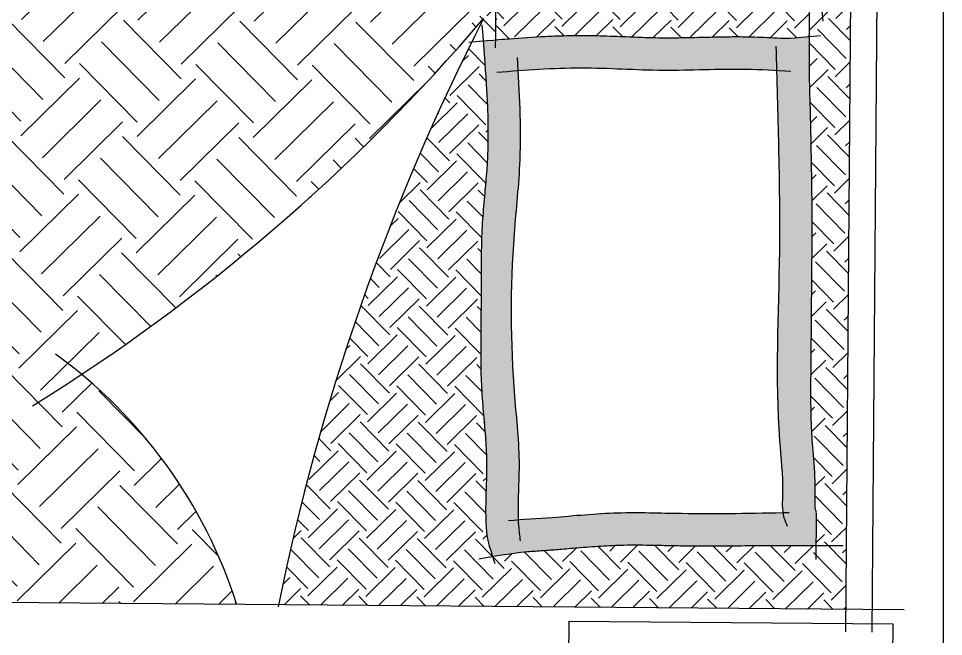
# Model space of a CAD drawing. Extents: x -109 to 1815, y -14679 to 345.
# Drawn here: x 42.644 to 44.073, y -1.745 to -0.79 of the extents above; entities that cross this region are included whole.
import ezdxf

# ---------------------------------------------------------------- set-up
doc = ezdxf.new("R2010")
doc.units = 0
doc.header["$MEASUREMENT"] = 0
doc.layers.add('PAREDE', color=6, linetype='CONTINUOUS')
doc.layers.add('TEXTO', color=1, linetype='CONTINUOUS')

msp = doc.modelspace()

# ---------------------------------------------------------------- hatches: boundary and pattern name
at = {"layer": 'TEXTO'}
h = msp.add_hatch(dxfattribs=at)
h.set_pattern_fill('EARTH,_O', color=256, scale=2, angle=-45.00000000000001)
h.set_pattern_definition([(134.55, (211.9217425622263, 32.20682086636669), (0.001410600830602309, 0.1795995829763998), [0.127, -0.127]), (134.55, (211.9556819716901, 32.24023130051903), (0.001410600830602309, 0.1795995829763998), [0.127, -0.127]), (134.55, (211.9896213811539, 32.27364173467136), (0.001410600830602309, 0.1795995829763998), [0.127, -0.127]), (44.55000000000003, (211.9897977062577, 32.29609168254341), (0.1795995829763998, -0.001410600830602309), [0.127, -0.127]), (44.55000000000003, (211.9563872721054, 32.33003109200722), (0.1795995829763998, -0.001410600830602309), [0.127, -0.127]), (44.55000000000003, (211.9229768379531, 32.36397050147104), (0.1795995829763998, -0.001410600830602309), [0.127, -0.127])])
edge = h.paths.add_edge_path()
edge.add_ellipse((41.10318898103658, 1.136569325683462), major_axis=(-2.099656308011451, 2.099656308011451), ratio=0.9999999999999717, start_angle=168.4895702213435, end_angle=184.5412026322293, ccw=False)
edge.add_ellipse((42.25428776323705, -1.927058404195466), major_axis=(-0.5396012227416934, 0.5396012227416934), ratio=0.999999999999982, start_angle=242.67618122300098, end_angle=275.3097169963447, ccw=False)
edge.add_line((42.98137095685429, -1.695349559461394), (42.00226651809434, -1.687659533061151))
edge.add_line((42.00226651809434, -1.687659533061151), (42.01640353969402, 0.1122849506994714))
edge.add_line((42.01640353969402, 0.1122849506994714), (43.09019966699257, 0.1038512022243205))
edge.add_ellipse((46.1603563158086, 0.5503413484498285), major_axis=(-2.193765635207397, 2.193765635207397), ratio=0.9999999994105044, start_angle=53.27446563747726, end_angle=53.36651893562981)
edge.add_ellipse((42.19737950734605, 1.481239370385279), major_axis=(-1.163878323564333, 1.163878323564333), ratio=0.9999999999999709, start_angle=155.0719328105457, end_angle=167.8789105158674, ccw=False)
edge.add_ellipse((47.89034814941352, 3.566796998048932), major_axis=(-4.443271865989758, 4.443271865989758), ratio=0.9999999999999798, start_angle=80.30506664071618, end_angle=88.89869051833367)
h = msp.add_hatch(dxfattribs=at)
h.set_pattern_fill('EARTH,_O', color=256, angle=-45.00000000000001)
h.set_pattern_definition([(134.55, (211.9217425622263, 32.20682086636669), (0.0007053004153011543, 0.0897997914881999), [0.06350000000000001, -0.06350000000000001]), (134.55, (211.9387122669582, 32.22352608344286), (0.0007053004153011543, 0.0897997914881999), [0.06350000000000001, -0.06350000000000001]), (134.55, (211.9556819716901, 32.24023130051903), (0.0007053004153011543, 0.0897997914881999), [0.06350000000000001, -0.06350000000000001]), (44.55000000000003, (211.955770134242, 32.25145627445505), (0.0897997914881999, -0.0007053004153011543), [0.06350000000000001, -0.06350000000000001]), (44.55000000000003, (211.9390649171658, 32.26842597918696), (0.0897997914881999, -0.0007053004153011543), [0.06350000000000001, -0.06350000000000001]), (44.55000000000003, (211.9223597000897, 32.28539568391886), (0.0897997914881999, -0.0007053004153011543), [0.06350000000000001, -0.06350000000000001])])
edge = h.paths.add_edge_path()
edge.add_line((43.93634432237198, 0.09720546099314187), (43.92297688588645, -1.604754417516407))
edge.add_spline(control_points=[(43.9175375425416, -1.604731039636537), (43.90196283624465, -1.604657309989112), (43.88807786163343, -1.604604863414042), (43.87563991226635, -1.604570021439143)], knot_values=[0, 0, 0, 0, 1.131757500262984, 1.131757500262984, 1.131757500262984, 1.131757500262984], degree=3, periodic=0)
edge.add_spline(control_points=[(43.87563991226635, -1.604570021439143), (43.87635698261828, -1.552272430154253), (43.87583466898568, -1.551078629108054), (43.87505755372904, -1.549223012458125), (43.87478891822538, -1.548535429120795), (43.87453739816919, -1.547845560931576), (43.87447847274245, -1.547672639823779), (43.87440410680055, -1.547444654218553), (43.87439564574626, -1.547414649066262), (43.87433076722422, -1.547183774640588), (43.87409837089938, -1.54620517128648), (43.87379892572186, -1.542300602826147), (43.87374404202577, -1.539412855946363), (43.87384713244685, -1.533437578145561), (43.87392423720594, -1.530874732183124), (43.87403700410673, -1.526595517868822), (43.87407363302058, -1.525096373290254), (43.8741291666194, -1.521953366189828), (43.87414638245179, -1.520380274764591), (43.87417815523143, -1.5135631244418), (43.87409074662366, -1.50840700722755), (43.87372311413298, -1.497200507724289), (43.87340531802695, -1.491199436191851), (43.87245416108811, -1.47646398602667), (43.87174431559976, -1.467921951132492), (43.87072721049288, -1.455583586427754), (43.87039558581727, -1.451549816974059), (43.86978273458925, -1.443633499475729), (43.86950418860486, -1.439778957550901), (43.8688620172183, -1.4296518410674), (43.86854429409875, -1.423329814521037), (43.86745556329273, -1.395625812373004), (43.86737855714622, -1.373756263524503), (43.86762594124355, -1.340273686112961), (43.86894588275213, -1.179004468593802), (43.869205938588, -1.15624984737432), (43.86931438677964, -1.144739078906584), (43.8695318744414, -1.094267922783671), (43.86914196689387, -1.055455811207342), (43.86780286827214, -0.9780731607997363), (43.86686952285918, -0.939481026195931), (43.86539011956197, -0.8836159825143279), (43.86491290213779, -0.8663143443063177), (43.86510799245276, -0.8186346490530946)], knot_values=[1.744213692545465, 1.744213692545465, 1.744213692545465, 1.744213692545465, 2.227147112272469, 2.227147112272469, 2.682176303543173, 2.682176303543173, 2.909690899178521, 2.909690899178521, 3.13720549481387, 3.13720549481387, 4.453044695457983, 4.453044695457983, 5.768883896102096, 5.768883896102096, 6.568320500819169, 6.568320500819169, 6.968038803177706, 6.968038803177706, 7.367757105536242, 7.367757105536242, 8.71586872209091, 8.71586872209091, 10.3571075380984, 10.3571075380984, 12.84755940443299, 12.84755940443299, 14.09278533760029, 14.09278533760029, 15.33801127076759, 15.33801127076759, 17.36429943749177, 17.36429943749177, 24.15101603080318, 24.15101603080318, 27.5443743274589, 27.5443743274589, 30.93773262411461, 30.93773262411461, 42.48145572425732, 42.48145572425732, 54.02517882440002, 54.02517882440002, 59.20963086284564, 59.20963086284564, 59.20963086284564, 59.20963086284564], degree=3, periodic=0)
edge.add_spline(control_points=[(43.86510799245276, -0.8186346490530946), (43.86516278250953, -0.8052440652613603), (43.86527059994894, -0.7894574524466775), (43.8654467518021, -0.7706016276534088)], knot_values=[0.2881884586097485, 0.2881884586097485, 0.2881884586097485, 0.2881884586097485, 1.744213692545464, 1.744213692545464, 1.744213692545464, 1.744213692545464], degree=3, periodic=0)
edge.add_spline(control_points=[(43.86544675180206, -0.7706016276534084), (43.87040249257799, -0.7701774648273375), (43.87666611407014, -0.7696350656267088), (43.88478374465046, -0.7689255038613064)], knot_values=[44.46895146733527, 44.46895146733527, 44.46895146733527, 44.46895146733527, 45.01122815294218, 45.01122815294218, 45.01122815294218, 45.01122815294218], degree=3, periodic=0)
edge.add_spline(control_points=[(43.88478374465038, -0.7689255038613058), (43.87950449250003, -0.6975860641130478), (43.87771528453695, -0.6659679361347337), (43.87727483944488, -0.6217415146101459), (43.87741682591255, -0.6085155367388486), (43.87814864886233, -0.5897279504106718), (43.87844385459847, -0.5840662836187427), (43.87917510738908, -0.5725446834919772), (43.87960675196618, -0.5667140231024381), (43.88103197897951, -0.5490108607069257), (43.8821576497127, -0.5369275754762048), (43.88444629290652, -0.5111547328577379), (43.88560508664226, -0.4974149459348991), (43.88684880269881, -0.4763355178322368), (43.88717417043022, -0.4692404640492418), (43.88761380407866, -0.45513957578516), (43.88773483568309, -0.4481045194542317), (43.88782827995638, -0.4270510721339289), (43.88753118435665, -0.4130845111588768), (43.88774355993861, -0.240241582565069), (43.88724391399914, -0.231312671766436), (43.88617472114565, -0.2155262458597782), (43.88564199930561, -0.2086638694195238), (43.88452897685389, -0.1951832917492027), (43.88394878027507, -0.1885402663312827), (43.88225270609069, -0.1688971949837386), (43.8811846003513, -0.156183035749436), (43.87993330567866, -0.1351930375684325), (43.8795797736445, -0.1267291071266456), (43.87941593961659, -0.1148456116468082), (43.87941383638309, -0.1113019367539005), (43.87949276657631, -0.1039894357239219), (43.87957203640415, -0.1002548048639043), (43.87988559474191, -0.08881943786328672), (43.88019769437494, -0.08088769207080682), (43.88068184684597, -0.06631723120525645), (43.88086895064031, -0.05980088267001848), (43.88102317440685, -0.04773189691787882), (43.88102613646264, -0.04224205822243121), (43.88081081533736, -0.03115622187167788), (43.88059721150543, -0.02556483912022656), (43.88005600021535, -0.01719589434949254), (43.87984592277748, -0.01449432845092069), (43.87938369964539, -0.009274292367164705), (43.87913103021922, -0.006727292232296067), (43.87844952734609, -0.0002812141479726638), (43.87800585350618, 0.003522283381641955), (43.87015943259539, 0.02718836214926457)], knot_values=[1.07807976198125, 1.07807976198125, 1.07807976198125, 1.07807976198125, 10.81424710451298, 10.81424710451298, 15.03243010804461, 15.03243010804461, 16.87200887914979, 16.87200887914979, 18.71158765025497, 18.71158765025497, 22.39074519246533, 22.39074519246533, 26.37670882779776, 26.37670882779776, 28.3537546821882, 28.3537546821882, 30.33080053657865, 30.33080053657865, 34.28489224535954, 34.28489224535954, 36.83743615050335, 36.83743615050335, 38.81677800920554, 38.81677800920554, 40.79611986790772, 40.79611986790772, 44.75480358531208, 44.75480358531208, 47.52755113515525, 47.52755113515525, 48.73000116650846, 48.73000116650846, 49.93245119786167, 49.93245119786167, 52.33735126056808, 52.33735126056808, 54.18871358939591, 54.18871358939591, 55.67547956523213, 55.67547956523213, 57.13044140965207, 57.13044140965207, 57.81339398062189, 57.81339398062189, 58.49634655159171, 58.49634655159171, 59.58506296708192, 59.58506296708192, 59.58506296708192, 59.58506296708192], degree=3, periodic=0)
edge.add_spline(control_points=[(43.87015943259539, 0.0271883621492599), (43.87647347675936, 0.02822531966043784), (43.88357009935739, 0.0294116895069787), (43.89157244494237, 0.03077104239827855)], knot_values=[42.96867325998084, 42.96867325998084, 42.96867325998084, 42.96867325998084, 43.3683004902416, 43.3683004902416, 43.3683004902416, 43.3683004902416], degree=3, periodic=0)
edge.add_spline(control_points=[(43.86663099942694, 0.03769548223291963), (43.86794873059475, 0.03381286346353063), (43.86911914363713, 0.0303260424633176), (43.87015943259539, 0.02718836214926457)], knot_values=[59.58506296708193, 59.58506296708193, 59.58506296708193, 59.58506296708193, 59.72940644273804, 59.72940644273804, 59.72940644273804, 59.72940644273804], degree=3, periodic=0)
edge.add_spline(control_points=[(43.87015943259539, 0.0271883621492599), (43.82999362690083, 0.02059191891479206), (43.82149618396421, 0.02004169907569264), (43.80531391604357, 0.01895716848901996), (43.79763529492762, 0.01842701706549787), (43.78222765686329, 0.01730748312709407), (43.77446503475185, 0.01671197775359001), (43.75767846550865, 0.01535541227446258), (43.74868645052887, 0.01459464409108802), (43.72734373188803, 0.01284450914404722), (43.71509385840163, 0.01188662430147613), (43.69702284151897, 0.01076255833563855), (43.6910498311962, 0.01043975308521405), (43.679204216306, 0.009931211371204451), (43.67336223086923, 0.009749988213210603), (43.65220428099015, 0.009353202899526458), (43.6365916265708, 0.009511578534455944), (43.6126267297523, 0.00995111326711573), (43.60454755085149, 0.01013055374882033), (43.58820994333952, 0.01046919358029852), (43.57991768442944, 0.01062548719923573), (43.56206343734801, 0.01085629521791498), (43.55251191418474, 0.01092448158929682), (43.52549882987016, 0.01098911855998619), (43.50807937218573, 0.01087848896640931), (43.4679543820008, 0.01041287803356616), (43.44529129587519, 0.009992782234454989), (43.37099004204855, 0.01020091963270553)], knot_values=[1.131757500262985, 1.131757500262985, 1.131757500262985, 1.131757500262985, 3.673923703739376, 3.673923703739376, 5.954917443854853, 5.954917443854853, 8.23591118397033, 8.23591118397033, 10.93527367416131, 10.93527367416131, 14.71829730060271, 14.71829730060271, 16.60980911382341, 16.60980911382341, 18.50132092704411, 18.50132092704411, 23.37056877237905, 23.37056877237905, 25.80519269504653, 25.80519269504653, 28.239816617714, 28.239816617714, 31.05195953222536, 31.05195953222536, 36.20783199785413, 36.20783199785413, 42.96867325998084, 42.96867325998084, 42.96867325998084, 42.96867325998084], degree=3, periodic=0)
edge.add_spline(control_points=[(43.37099004204855, 0.01020091963270997), (43.37027297169663, -0.04209667165218467), (43.37079528532918, -0.04329047269838249), (43.37157240058586, -0.04514608934830777), (43.37184103608952, -0.04583367268563765), (43.37209255614572, -0.04652354087485722), (43.37215148157245, -0.04669646198265398), (43.37222584751435, -0.04692444758787961), (43.37223430856864, -0.04695445274017063), (43.37229918709068, -0.04718532716584489), (43.37253158341553, -0.0481639305199526), (43.37283102859304, -0.05206849898028576), (43.37288591228914, -0.05495624586007009), (43.37278282186805, -0.06093152366087184), (43.37270571710896, -0.06349436962330901), (43.37259295020817, -0.06777358393761057), (43.37255632129432, -0.06927272851617916), (43.3725007876955, -0.07241573561660508), (43.37248357186311, -0.0739888270418414), (43.37245179908347, -0.08080597736463258), (43.37253920769125, -0.08596209457888238), (43.37290684018192, -0.09716859408214429), (43.37322463628794, -0.1031696656145817), (43.37417579322678, -0.1179051157797628), (43.37488563871514, -0.1264471506739413), (43.37590274382202, -0.1387855153786786), (43.37623436849763, -0.1428192848323739), (43.37684721972565, -0.1507356023307036), (43.37712576571004, -0.1545901442555315), (43.37776793709661, -0.1647172607390333), (43.37808566021614, -0.1710392872853956), (43.37917439102218, -0.1987432894334287), (43.37925139716869, -0.2206128382819297), (43.37782592793804, -0.4040907893401902), (43.37768407156278, -0.4153646332126308), (43.3774240157269, -0.4381192544321133), (43.37731556753527, -0.4496300228998487), (43.37709807987351, -0.5001011790227616), (43.37748798742103, -0.5389132905990905), (43.37882708604277, -0.6162959410066966), (43.37976043145572, -0.654888075610502), (43.38123983475294, -0.710753119292105), (43.38171705217707, -0.7280547575001148), (43.38152196186218, -0.7757344527533293)], knot_values=[1.744213692545465, 1.744213692545465, 1.744213692545465, 1.744213692545465, 2.227147112272469, 2.227147112272469, 2.682176303543173, 2.682176303543173, 2.909690899178521, 2.909690899178521, 3.13720549481387, 3.13720549481387, 4.453044695457983, 4.453044695457983, 5.768883896102096, 5.768883896102096, 6.568320500819169, 6.568320500819169, 6.968038803177706, 6.968038803177706, 7.367757105536242, 7.367757105536242, 8.71586872209091, 8.71586872209091, 10.3571075380984, 10.3571075380984, 12.84755940443299, 12.84755940443299, 14.09278533760029, 14.09278533760029, 15.33801127076759, 15.33801127076759, 17.36429943749177, 17.36429943749177, 24.15101603080318, 24.15101603080318, 27.5443743274589, 27.5443743274589, 30.93773262411461, 30.93773262411461, 42.48145572425732, 42.48145572425732, 54.02517882440002, 54.02517882440002, 59.20963086284564, 59.20963086284564, 59.20963086284564, 59.20963086284564], degree=3, periodic=0)
edge.add_spline(control_points=[(43.38152196186218, -0.7757344527533293), (43.3814671718054, -0.7891250365450683), (43.38135935436599, -0.804911649359751), (43.38118320251284, -0.8237674741530244)], knot_values=[0.2881884586097485, 0.2881884586097485, 0.2881884586097485, 0.2881884586097485, 1.744213692545464, 1.744213692545464, 1.744213692545464, 1.744213692545464], degree=3, periodic=0)
edge.add_spline(control_points=[(43.38118320251284, -0.8237674741530244), (43.37622746173692, -0.8241916369790954), (43.36996384024479, -0.8247340361797242), (43.36184620966448, -0.8254435979451268)], knot_values=[44.46895146733527, 44.46895146733527, 44.46895146733527, 44.46895146733527, 45.01122815294218, 45.01122815294218, 45.01122815294218, 45.01122815294218], degree=3, periodic=0)
edge.add_spline(control_points=[(43.36184620966452, -0.825443597945127), (43.36126164135325, -0.8175442260960312), (43.36063428162648, -0.8091578314286189), (43.35996140412592, -0.8002315189282113)], knot_values=[0, 0, 0, 0, 1.07807976198125, 1.07807976198125, 1.07807976198125, 1.07807976198125], degree=3, periodic=0)
edge.add_ellipse((46.50798907102785, -2.398860016156432), major_axis=(-2.498173567640812, 2.498173567640811), ratio=0.9999999994535987, start_angle=17.914771352946673, end_angle=18.0169140539723, ccw=False)
edge.add_ellipse((46.16035631580692, 0.5503413484615756), major_axis=(2.193765632302791, 2.193765632302791), ratio=0.9999999999999936, start_angle=143.3665189196762, end_angle=160.6014060934051, ccw=False)
edge.add_ellipse((42.19737950734817, 1.481239370386624), major_axis=(-1.163878323559331, 1.163878323559331), ratio=0.9999999999090669, start_angle=167.8789105147115, end_angle=168.1897273337314)
edge.add_line((43.09840656925844, 0.103786744039279), (43.93634432237198, 0.09720546099314187))
edge = h.paths.add_edge_path()
edge.add_spline(control_points=[(43.34396644057639, -0.8270129677093913), (43.35077005593325, -0.8264138287346136), (43.35668313974264, -0.8258949016811602), (43.36184620966448, -0.8254435979451268)], knot_values=[45.01122815294218, 45.01122815294218, 45.01122815294218, 45.01122815294218, 45.35613328468892, 45.35613328468892, 45.35613328468892, 45.35613328468892], degree=3, periodic=0)
edge.add_spline(control_points=[(43.36184620966452, -0.825443597945127), (43.36712546181487, -0.8967830376933896), (43.36891466977791, -0.9284011656716988), (43.36935511487003, -0.9726275871962868), (43.36921312840235, -0.985853565067584), (43.36848130545257, -1.004641151395761), (43.36818609971643, -1.01030281818769), (43.36745484692582, -1.021824418314456), (43.36702320234873, -1.027655078703995), (43.3655979753354, -1.045358241099507), (43.3644723046022, -1.057441526330228), (43.36218366140838, -1.083214368948695), (43.36102486767264, -1.096954155871534), (43.35978115161609, -1.118033583974196), (43.35945578388468, -1.125128637757191), (43.35901615023624, -1.139229526021273), (43.35889511863181, -1.146264582352201), (43.35880167435852, -1.167318029672504), (43.35792068482495, -1.331279964294275), (43.35888639437628, -1.354127519241364), (43.35938604031576, -1.363056430039997), (43.36045523316925, -1.378842855946655), (43.3609879550093, -1.385705232386909), (43.36210097746102, -1.39918581005723), (43.36268117403984, -1.40582883547515), (43.36437724822422, -1.425471906822694), (43.3654453539636, -1.438186066056997), (43.36669664863624, -1.459176064238001), (43.3670501806704, -1.467639994679787), (43.36721401469831, -1.479523490159625), (43.36721611793181, -1.483067165052532), (43.36713718773859, -1.490379666082511), (43.36705791791075, -1.494114296942529), (43.36674435957299, -1.505549663943146), (43.36643225993996, -1.513481409735626), (43.36594810746894, -1.528051870601177), (43.36576100367463, -1.534568219136415), (43.36560677990805, -1.546637204888554), (43.36560381785226, -1.552127043584002), (43.36581913897754, -1.563212879934755), (43.36603274280947, -1.568804262686206), (43.36657395409954, -1.57717320745694), (43.36678403153741, -1.579874773355512), (43.36724625466951, -1.585094809439268), (43.36749892409568, -1.587641809574137), (43.36818042696881, -1.59408788765846), (43.36862410080872, -1.59789138518807), (43.37647052171955, -1.621557463955702)], knot_values=[1.07807976198125, 1.07807976198125, 1.07807976198125, 1.07807976198125, 10.81424710451298, 10.81424710451298, 15.03243010804461, 15.03243010804461, 16.87200887914979, 16.87200887914979, 18.71158765025497, 18.71158765025497, 22.39074519246533, 22.39074519246533, 26.37670882779776, 26.37670882779776, 28.3537546821882, 28.3537546821882, 30.33080053657865, 30.33080053657865, 34.28489224535954, 34.28489224535954, 36.83743615050335, 36.83743615050335, 38.81677800920554, 38.81677800920554, 40.79611986790772, 40.79611986790772, 44.75480358531208, 44.75480358531208, 47.52755113515525, 47.52755113515525, 48.73000116650846, 48.73000116650846, 49.93245119786167, 49.93245119786167, 52.33735126056808, 52.33735126056808, 54.18871358939591, 54.18871358939591, 55.67547956523213, 55.67547956523213, 57.13044140965207, 57.13044140965207, 57.81339398062189, 57.81339398062189, 58.49634655159171, 58.49634655159171, 59.58506296708192, 59.58506296708192, 59.58506296708192, 59.58506296708192], degree=3, periodic=0)
edge.add_spline(control_points=[(43.37647052171951, -1.621557463955688), (43.37015647755555, -1.622594421466866), (43.36305985495751, -1.623780791313407), (43.35505750937254, -1.625140144204711)], knot_values=[42.96867325998084, 42.96867325998084, 42.96867325998084, 42.96867325998084, 43.3683004902416, 43.3683004902416, 43.3683004902416, 43.3683004902416], degree=3, periodic=0)
edge.add_spline(control_points=[(43.37999895488796, -1.632064584039352), (43.37868122372019, -1.628181965269964), (43.37751081067781, -1.624695144269755), (43.37647052171955, -1.621557463955702)], knot_values=[59.58506296708193, 59.58506296708193, 59.58506296708193, 59.58506296708193, 59.72940644273804, 59.72940644273804, 59.72940644273804, 59.72940644273804], degree=3, periodic=0)
edge.add_spline(control_points=[(43.37647052171951, -1.621557463955688), (43.41663632741407, -1.614961020721225), (43.42513377035065, -1.614410800882125), (43.44131603827132, -1.613326270295453), (43.44899465938728, -1.612796118871931), (43.46440229745161, -1.611676584933527), (43.47216491956306, -1.611081079560023), (43.48895148880625, -1.609724514080895), (43.49794350378603, -1.608963745897521), (43.51928622242688, -1.60721361095048), (43.53153609591327, -1.606255726107909), (43.54960711279593, -1.605131660142071), (43.5555801231187, -1.604808854891647), (43.5674257380089, -1.604300313177637), (43.57326772344567, -1.604119090019644), (43.59442567332479, -1.603722304705959), (43.6100383277441, -1.603880680340889), (43.6340032245626, -1.604320215073549), (43.64208240346341, -1.604499655555253), (43.65842001097538, -1.604838295386732), (43.66671226988546, -1.604994589005668), (43.6845665169669, -1.605225397024348), (43.69411804013016, -1.60529358339573), (43.72113112444474, -1.605358220366419), (43.73855058212917, -1.605247590772842), (43.77867557231409, -1.604781979839999), (43.80133865843967, -1.604361884040892), (43.87563991226635, -1.604570021439143)], knot_values=[1.131757500262985, 1.131757500262985, 1.131757500262985, 1.131757500262985, 3.673923703739376, 3.673923703739376, 5.954917443854853, 5.954917443854853, 8.23591118397033, 8.23591118397033, 10.93527367416131, 10.93527367416131, 14.71829730060271, 14.71829730060271, 16.60980911382341, 16.60980911382341, 18.50132092704411, 18.50132092704411, 23.37056877237905, 23.37056877237905, 25.80519269504653, 25.80519269504653, 28.239816617714, 28.239816617714, 31.05195953222536, 31.05195953222536, 36.20783199785413, 36.20783199785413, 42.96867325998084, 42.96867325998084, 42.96867325998084, 42.96867325998084], degree=3, periodic=0)
edge.add_spline(control_points=[(43.87563991226635, -1.604570021439143), (43.88807786163343, -1.604604863414042), (43.90196283624465, -1.604657309989112), (43.9175375425416, -1.604731039636537)], knot_values=[0, 0, 0, 0, 1.131757500262984, 1.131757500262984, 1.131757500262984, 1.131757500262984], degree=3, periodic=0)
edge.add_line((43.92297688588638, -1.604754417516407), (43.92220730077234, -1.702739022767471))
edge.add_line((43.92220730077234, -1.702739022767471), (43.04568840523203, -1.695854717906639))
edge.add_ellipse((46.5079890710236, -2.398860016164812), major_axis=(2.498173567801079, 2.498173567801079), ratio=0.9999999999999964, start_angle=108.5823858459685, end_angle=123.52237165879461, ccw=False)
h = msp.add_hatch(dxfattribs=at)
h.set_pattern_fill('EARTH,_O', color=256, angle=-135)
h.set_pattern_definition([(224.55, (10.22040418711661, 167.6752897798731), (-0.0897997914881999, 0.0007053004153011378), [0.06350000000000001, -0.06350000000000001]), (224.55, (10.20369897004045, 167.692259484605), (-0.0897997914881999, 0.0007053004153011378), [0.06350000000000001, -0.06350000000000001]), (224.55, (10.18699375296425, 167.7092291893369), (-0.0897997914881999, 0.0007053004153011378), [0.06350000000000001, -0.06350000000000001]), (134.5500000000001, (10.17576877902825, 167.7093173518888), (0.0007053004153011378, 0.0897997914881999), [0.06350000000000001, -0.06350000000000001]), (134.5500000000001, (10.15879907429633, 167.6926121348127), (0.0007053004153011378, 0.0897997914881999), [0.06350000000000001, -0.06350000000000001]), (134.5500000000001, (10.14182936956443, 167.6759069177365), (0.0007053004153011378, 0.0897997914881999), [0.06350000000000001, -0.06350000000000001])])
edge = h.paths.add_edge_path()
edge.add_spline(control_points=[(43.3811832025128, -0.8237674741530286), (43.38135935436596, -0.8049116493597598), (43.38146717180537, -0.789125036545077), (43.38152196186214, -0.7757344527533382)], knot_values=[0.2881884586098586, 0.2881884586098586, 0.2881884586098586, 0.2881884586098586, 1.744213692545146, 1.744213692545146, 1.744213692545146, 1.744213692545146], degree=3, periodic=0)
edge.add_spline(control_points=[(43.38152196186218, -0.7757344527526245), (43.41481419095589, -0.7727015301593759), (43.42038969621083, -0.773029342961536), (43.43900157631095, -0.7740716084024856), (43.45221301248143, -0.7747290257335374), (43.47402667587279, -0.7753880683888452), (43.48254169639037, -0.7755321401444685), (43.49932258512533, -0.7755893619974659), (43.50762709099877, -0.7755157549631025), (43.53228176561576, -0.7751285245766095), (43.54837343623886, -0.774651215119598), (43.57706591983943, -0.7740036466697335), (43.5897787939462, -0.7737931188696577), (43.60760728697111, -0.7738485099124629), (43.61293108732409, -0.7739143563660048), (43.62371889978351, -0.7741293333381893), (43.62915563042296, -0.7742770577120895), (43.64559400680189, -0.774801915343279), (43.65672375218283, -0.775261395824015), (43.68150727985824, -0.7762636807488524), (43.69523322439099, -0.7768059734944582), (43.71658592559088, -0.7773090072001639), (43.72403735321269, -0.7774230244724684), (43.74120553167479, -0.7774700480627017), (43.75084530554636, -0.7773351892084733), (43.76995897390009, -0.776813044124837), (43.77945640099971, -0.7764263840180119), (43.80777152516441, -0.7749969711597557), (43.82641219317812, -0.7736860066599364), (43.84919629240864, -0.7719562815021651), (43.85355802295919, -0.7716191862894177), (43.86544675180206, -0.7706016276534039)], knot_values=[0.260666949324209, 0.260666949324209, 0.260666949324209, 0.260666949324209, 1.919542354509604, 1.919542354509604, 5.75862706352881, 5.75862706352881, 8.155130682862374, 8.155130682862374, 10.55163430219594, 10.55163430219594, 15.34464154086306, 15.34464154086306, 19.28625763743906, 19.28625763743906, 20.97735680915504, 20.97735680915504, 22.66845598087102, 22.66845598087102, 26.05065432430298, 26.05065432430298, 30.08640822186086, 30.08640822186086, 32.21948514547842, 32.21948514547842, 34.95662383547687, 34.95662383547687, 37.69376252547532, 37.69376252547532, 43.16803990547223, 43.16803990547223, 44.46895146733527, 44.46895146733527, 44.46895146733527, 44.46895146733527], degree=3, periodic=0)
edge.add_spline(control_points=[(43.86544675180206, -0.7706016276533993), (43.86527059994891, -0.7894574524466728), (43.86516278250953, -0.8052440652613603), (43.8651079924528, -0.8186346490530948)], knot_values=[0.2881884586095211, 0.2881884586095211, 0.2881884586095211, 0.2881884586095211, 1.744213692545629, 1.744213692545629, 1.744213692545629, 1.744213692545629], degree=3, periodic=0)
edge.add_spline(control_points=[(43.86510799245272, -0.8186346490538219), (43.831815763359, -0.8216675716470704), (43.82624025810407, -0.8213397588449104), (43.80762837800395, -0.8202974934039564), (43.79441694183347, -0.8196400760729046), (43.77260327844211, -0.8189810334175966), (43.76408825792453, -0.8188369616619735), (43.74730736918957, -0.8187797398089397), (43.73900286331613, -0.818853346843303), (43.71434818869915, -0.8192405772297959), (43.69825651807604, -0.8197178866868076), (43.66956403447546, -0.8203654551367084), (43.6568511603687, -0.8205759829367478), (43.63902266734379, -0.8205205918939427), (43.63369886699081, -0.8204547454404372), (43.62291105453139, -0.8202397684682162), (43.61747432389193, -0.820092044094316), (43.60103594751301, -0.8195671864631264), (43.58990620213206, -0.819107705982427), (43.56512267445665, -0.8181054210575895), (43.55139672992391, -0.8175631283119836), (43.53004402872402, -0.8170600946062778), (43.52259260110221, -0.8169460773339372), (43.5054244226401, -0.8168990537437403), (43.49578464876854, -0.8170339125979686), (43.47667098041481, -0.8175560576815686), (43.46717355331518, -0.8179427177883937), (43.43885842915049, -0.8193721306466498), (43.42021776113678, -0.8206830951465056), (43.39743366190627, -0.8224128203042813), (43.39307193135571, -0.8227499155170106), (43.38118320251284, -0.8237674741530244)], knot_values=[0.2606669493242095, 0.2606669493242095, 0.2606669493242095, 0.2606669493242095, 1.919542354509604, 1.919542354509604, 5.75862706352881, 5.75862706352881, 8.155130682862374, 8.155130682862374, 10.55163430219594, 10.55163430219594, 15.34464154086306, 15.34464154086306, 19.28625763743906, 19.28625763743906, 20.97735680915504, 20.97735680915504, 22.66845598087102, 22.66845598087102, 26.05065432430298, 26.05065432430298, 30.08640822186086, 30.08640822186086, 32.21948514547842, 32.21948514547842, 34.95662383547687, 34.95662383547687, 37.69376252547532, 37.69376252547532, 43.16803990547223, 43.16803990547223, 44.46895146733526, 44.46895146733526, 44.46895146733526, 44.46895146733526], degree=3, periodic=0)
h = msp.add_hatch(dxfattribs=at)
h.set_pattern_fill('DOTS,_O', color=256, scale=0.4, angle=-45.00000000000001)
h.set_pattern_definition([(134.55, (211.9217425622263, 32.20682086636669), (0.002297892318352584, 0.006717351851232464), [0, -0.006350000000000001])])
edge = h.paths.add_edge_path()
edge.add_spline(control_points=[(43.86510799245273, -0.8186346490538178), (43.83181576335903, -0.8216675716470667), (43.82624025810407, -0.8213397588449087), (43.80762837800395, -0.8202974934039564), (43.79441694183347, -0.8196400760729046), (43.77260327844211, -0.8189810334175966), (43.76408825792453, -0.8188369616619735), (43.74730736918957, -0.8187797398089397), (43.73900286331613, -0.818853346843303), (43.71434818869915, -0.8192405772297959), (43.69825651807604, -0.8197178866868076), (43.66956403447546, -0.8203654551367084), (43.6568511603687, -0.8205759829367478), (43.63902266734379, -0.8205205918939427), (43.63369886699081, -0.8204547454404372), (43.62291105453139, -0.8202397684682162), (43.61747432389193, -0.820092044094316), (43.60103594751301, -0.8195671864631264), (43.58990620213206, -0.819107705982427), (43.56512267445665, -0.8181054210575895), (43.55139672992391, -0.8175631283119836), (43.53004402872402, -0.8170600946062778), (43.52259260110221, -0.8169460773339372), (43.5054244226401, -0.8168990537437403), (43.49578464876854, -0.8170339125979686), (43.47667098041481, -0.8175560576815686), (43.46717355331518, -0.8179427177883937), (43.43885842915049, -0.8193721306466498), (43.42021776113678, -0.8206830951465056), (43.3956100543403, -0.8225512650965363), (43.38943788321423, -0.8230318108601169), (43.3618462096645, -0.8254435979451253)], knot_values=[0.2606669493240875, 0.2606669493240875, 0.2606669493240875, 0.2606669493240875, 1.919542354509604, 1.919542354509604, 5.75862706352881, 5.75862706352881, 8.155130682862374, 8.155130682862374, 10.55163430219594, 10.55163430219594, 15.34464154086306, 15.34464154086306, 19.28625763743906, 19.28625763743906, 20.97735680915504, 20.97735680915504, 22.66845598087102, 22.66845598087102, 26.05065432430298, 26.05065432430298, 30.08640822186086, 30.08640822186086, 32.21948514547842, 32.21948514547842, 34.95662383547687, 34.95662383547687, 37.69376252547532, 37.69376252547532, 43.16803990547223, 43.16803990547223, 45.01122815294163, 45.01122815294163, 45.01122815294163, 45.01122815294163], degree=3, periodic=0)
edge.add_spline(control_points=[(43.36184620966451, -0.8254435979451237), (43.36712546181486, -0.8967830376933731), (43.36891466977792, -0.9284011656717032), (43.36935511487003, -0.9726275871962732), (43.36921312840235, -0.9858535650675704), (43.36848130545257, -1.004641151395747), (43.36818609971643, -1.010302818187695), (43.36745484692582, -1.02182441831446), (43.36702320234873, -1.027655078703981), (43.3655979753354, -1.045358241099511), (43.3644723046022, -1.057441526330233), (43.36218366140838, -1.083214368948699), (43.36102486767264, -1.09695415587152), (43.35978115161609, -1.118033583974182), (43.35945578388468, -1.125128637757195), (43.35901615023624, -1.139229526021277), (43.35889511863181, -1.146264582352187), (43.35880167435852, -1.16731802967249), (43.35792068482495, -1.331279964294279), (43.35888639437628, -1.354127519241368), (43.35938604031576, -1.363056430039983), (43.36045523316925, -1.378842855946659), (43.3609879550093, -1.385705232386895), (43.36210097746102, -1.399185810057235), (43.36268117403984, -1.405828835475137), (43.36437724822422, -1.42547190682268), (43.3654453539636, -1.438186066056983), (43.36669664863624, -1.459176064238005), (43.3670501806704, -1.467639994679792), (43.36721401469831, -1.479523490159611), (43.36721611793181, -1.483067165052519), (43.36713718773859, -1.490379666082515), (43.36705791791075, -1.494114296942515), (43.36674435957299, -1.505549663943132), (43.36643225993996, -1.513481409735631), (43.36594810746894, -1.528051870601163), (43.36576100367463, -1.534568219136419), (43.36560677990805, -1.546637204888559), (43.36560381785226, -1.552127043583988), (43.36581913897754, -1.563212879934759), (43.36603274280947, -1.568804262686211), (43.36657395409954, -1.577173207456945), (43.36678403153741, -1.579874773355517), (43.36724625466951, -1.585094809439273), (43.36749892409568, -1.587641809574123), (43.36818042696879, -1.594087887658449), (43.36862410080871, -1.597891385188072), (43.3764705217195, -1.621557463955692)], knot_values=[1.078079761981115, 1.078079761981115, 1.078079761981115, 1.078079761981115, 10.81424710451298, 10.81424710451298, 15.03243010804461, 15.03243010804461, 16.87200887914979, 16.87200887914979, 18.71158765025497, 18.71158765025497, 22.39074519246533, 22.39074519246533, 26.37670882779776, 26.37670882779776, 28.3537546821882, 28.3537546821882, 30.33080053657865, 30.33080053657865, 34.28489224535954, 34.28489224535954, 36.83743615050335, 36.83743615050335, 38.81677800920554, 38.81677800920554, 40.79611986790772, 40.79611986790772, 44.75480358531208, 44.75480358531208, 47.52755113515525, 47.52755113515525, 48.73000116650846, 48.73000116650846, 49.93245119786167, 49.93245119786167, 52.33735126056808, 52.33735126056808, 54.18871358939591, 54.18871358939591, 55.67547956523213, 55.67547956523213, 57.13044140965207, 57.13044140965207, 57.81339398062189, 57.81339398062189, 58.49634655159171, 58.49634655159171, 59.5850629670818, 59.5850629670818, 59.5850629670818, 59.5850629670818], degree=3, periodic=0)
edge.add_spline(control_points=[(43.3764705217195, -1.621557463955692), (43.41663632741407, -1.614961020721219), (43.42513377035066, -1.614410800882129), (43.44131603827132, -1.613326270295439), (43.44899465938728, -1.612796118871917), (43.46440229745161, -1.611676584933531), (43.47216491956306, -1.611081079560027), (43.48895148880625, -1.6097245140809), (43.49794350378603, -1.608963745897525), (43.51928622242688, -1.607213610950466), (43.53153609591327, -1.606255726107895), (43.54960711279593, -1.605131660142076), (43.5555801231187, -1.604808854891651), (43.5674257380089, -1.604300313177624), (43.57326772344567, -1.60411909001963), (43.59442567332479, -1.603722304705964), (43.6100383277441, -1.603880680340875), (43.6340032245626, -1.604320215073553), (43.64208240346341, -1.604499655555258), (43.65842001097538, -1.604838295386718), (43.66671226988546, -1.604994589005655), (43.6845665169669, -1.605225397024352), (43.69411804013016, -1.605293583395734), (43.72113112444474, -1.605358220366424), (43.73855058212917, -1.605247590772847), (43.77867557231409, -1.604781979840002), (43.80133865843968, -1.60436188404088), (43.87563991226635, -1.604570021439141)], knot_values=[1.131757500262772, 1.131757500262772, 1.131757500262772, 1.131757500262772, 3.673923703739469, 3.673923703739469, 5.954917443854946, 5.954917443854946, 8.235911183970423, 8.235911183970423, 10.9352736741614, 10.9352736741614, 14.7182973006028, 14.7182973006028, 16.6098091138235, 16.6098091138235, 18.5013209270442, 18.5013209270442, 23.37056877237914, 23.37056877237914, 25.80519269504662, 25.80519269504662, 28.23981661771409, 28.23981661771409, 31.05195953222546, 31.05195953222546, 36.20783199785422, 36.20783199785422, 42.96867325998114, 42.96867325998114, 42.96867325998114, 42.96867325998114], degree=3, periodic=0)
edge.add_spline(control_points=[(43.87563991226634, -1.604570021439141), (43.8763569826183, -1.552272430154238), (43.8758346689857, -1.551078629108038), (43.87505755372904, -1.549223012458111), (43.87478891822538, -1.548535429120782), (43.87453739816919, -1.54784556093158), (43.87447847274245, -1.547672639823783), (43.87440410680055, -1.547444654218558), (43.87439564574626, -1.547414649066249), (43.87433076722422, -1.547183774640593), (43.87409837089938, -1.546205171286485), (43.87379892572186, -1.542300602826152), (43.87374404202577, -1.539412855946349), (43.87384713244685, -1.533437578145566), (43.87392423720594, -1.53087473218311), (43.87403700410673, -1.526595517868809), (43.87407363302058, -1.52509637329024), (43.8741291666194, -1.521953366189814), (43.87414638245179, -1.520380274764596), (43.87417815523143, -1.513563124441805), (43.87409074662366, -1.508407007227537), (43.87372311413298, -1.497200507724293), (43.87340531802695, -1.491199436191856), (43.87245416108811, -1.476463986026656), (43.87174431559976, -1.467921951132496), (43.87072721049288, -1.455583586427741), (43.87039558581727, -1.451549816974063), (43.86978273458925, -1.443633499475716), (43.86950418860486, -1.439778957550888), (43.8688620172183, -1.429651841067386), (43.86854429409875, -1.423329814521024), (43.86745556329273, -1.395625812373009), (43.86737855714622, -1.37375626352449), (43.86762594124355, -1.340273686112966), (43.86894588275213, -1.179004468593807), (43.869205938588, -1.156249847374324), (43.86931438677964, -1.144739078906589), (43.8695318744414, -1.094267922783676), (43.86914196689387, -1.055455811207347), (43.86780286827214, -0.9780731607997408), (43.86686952285918, -0.9394810261959355), (43.86539011956195, -0.8836159825143348), (43.8649129021378, -0.8663143443063148), (43.86510799245275, -0.8186346490531066)], knot_values=[1.744213692545728, 1.744213692545728, 1.744213692545728, 1.744213692545728, 2.227147112272732, 2.227147112272732, 2.682176303543436, 2.682176303543436, 2.909690899178784, 2.909690899178784, 3.137205494814133, 3.137205494814133, 4.453044695458246, 4.453044695458246, 5.768883896102359, 5.768883896102359, 6.568320500819432, 6.568320500819432, 6.968038803177969, 6.968038803177969, 7.367757105536505, 7.367757105536505, 8.715868722091173, 8.715868722091173, 10.35710753809866, 10.35710753809866, 12.84755940443326, 12.84755940443326, 14.09278533760055, 14.09278533760055, 15.33801127076785, 15.33801127076785, 17.36429943749203, 17.36429943749203, 24.15101603080345, 24.15101603080345, 27.54437432745916, 27.54437432745916, 30.93773262411487, 30.93773262411487, 42.48145572425757, 42.48145572425757, 54.02517882440028, 54.02517882440028, 59.20963086284564, 59.20963086284564, 59.20963086284564, 59.20963086284564], degree=3, periodic=0)
edge = h.paths.add_edge_path(flags=16)
edge.add_spline(control_points=[(43.81499883299563, -0.8707899908920085), (43.81606487945434, -0.9100729304595461), (43.81848174403702, -1.002941417317084), (43.82136975274433, -1.193177425249338), (43.81055232775334, -1.372351450108031), (43.82579670673707, -1.505500783788151), (43.82318568639063, -1.543730014610853), (43.82474943548957, -1.553895315284005)], knot_values=[3.781822229919573, 3.781822229919573, 3.781822229919573, 3.781822229919573, 15.56906360560023, 31.65026739372313, 60.91512386890791, 68.97140123322112, 72.08936947618218, 72.08936947618218, 72.08936947618218, 72.08936947618218], degree=3, periodic=0)
edge.add_spline(control_points=[(43.82474943548907, -1.553895315275341), (43.77258541030773, -1.554915938254744), (43.68757145122155, -1.556415420155171), (43.56863234634457, -1.551986414292777), (43.48469203670291, -1.560302222579955), (43.43345218403662, -1.56375962683608), (43.41595146278777, -1.564898604509389)], knot_values=[0.9494678990503786, 0.9494678990503786, 0.9494678990503786, 0.9494678990503786, 16.60234023498684, 26.45877815010805, 36.60450617957436, 41.86660414919704, 41.86660414919704, 41.86660414919704, 41.86660414919704], degree=3, periodic=0)
edge.add_spline(control_points=[(43.41595146278776, -1.564898604509389), (43.41472756649348, -1.536816803638915), (43.42038043668123, -1.472901380532208), (43.40358827373574, -1.326141263010905), (43.40319909610947, -1.168157836565127), (43.42188136553222, -1.001166743973106), (43.41811192606933, -0.9171199377624666), (43.41554327232556, -0.8711937995526546)], knot_values=[2.059187211836843, 2.059187211836843, 2.059187211836843, 2.059187211836843, 10.50550877286827, 21.16688149479083, 46.28250795973913, 57.71996812817376, 71.48904937482476, 71.48904937482476, 71.48904937482476, 71.48904937482476], degree=3, periodic=0)
edge.add_spline(control_points=[(43.41554327232723, -0.8711937995539446), (43.44795677941062, -0.8688158415974919), (43.52268874457659, -0.8644348359159024), (43.63986490607702, -0.8734471279299244), (43.74066768929301, -0.8672436993086537), (43.79899978403038, -0.8699103976236648), (43.81499883299788, -0.8707899908921787)], knot_values=[2.202878627752526, 2.202878627752526, 2.202878627752526, 2.202878627752526, 11.94181461146455, 24.65408273187913, 37.3663508522937, 42.17152616120842, 42.17152616120842, 42.17152616120842, 42.17152616120842], degree=3, periodic=0)

# ---------------------------------------------------------------- linework, layer by layer
at = {"layer": 'PAREDE'}
msp.add_line((44.07274430105342, -2.30770182712655), (44.07274430105342, 1.592298172873456), dxfattribs=at)
at = {"layer": 'TEXTO'}
for p, q in [((43.97685359223557, 0.161889300204509), (43.96193118054702, -1.738052099320592)), ((43.92193241424123, -1.737737943285043), (43.93673701741645, 0.1472039188753855)), ((44.01220452496037, -1.70344587384746), (41.89726975654163, -1.686834873467836)), ((43.48998557788076, -2.281162523408947), (43.49438376237835, -1.721179795127966)), ((43.49438376237835, -1.721179795127966), (43.9943683412007, -1.725106745572187)), ((43.9943683412007, -1.725106745572187), (43.98997015670336, -2.285089473853266))]:
    msp.add_line(p, q, dxfattribs=at)
for centre, radius, start, end in [((41.10318898103662, 1.13656932568349), 2.969362427112008, 301.7551510996992, 319.5412026322239), ((46.50798907102364, -2.398860016164721), 3.53295094074626, 152.9147713436423, 168.5729812256039), ((42.25428776323707, -1.927058404195461), 0.7631113674743802, 17.75188374694753, 54.12658405271136)]:
    msp.add_arc(centre, radius, start, end, dxfattribs=at)
for points, knots in [([(43.38107045644382, -0.8353297069737164), (43.38204027262807, -0.7396950087168008), (43.38139408920488, -0.7165780567593951), (43.37976043145572, -0.6548880756105064), (43.37882708604277, -0.616295941006701), (43.37748798742103, -0.538913290599095), (43.37709807987351, -0.5001011790227663), (43.37731556753527, -0.4496300228998533), (43.3774240157269, -0.4381192544321177), (43.37768407156278, -0.4153646332126353), (43.37782592793804, -0.4040907893401948), (43.37925139716869, -0.2206128382819161), (43.37917439102218, -0.1987432894334333), (43.37808566021614, -0.1710392872853819), (43.37776793709661, -0.1647172607390195), (43.37712576571004, -0.1545901442555178), (43.37684721972565, -0.1507356023306898), (43.37623436849763, -0.1428192848323784), (43.37590274382202, -0.1387855153786648), (43.37488563871514, -0.1264471506739457), (43.37417579322678, -0.117905115779749), (43.37322463628794, -0.1031696656145862), (43.37290684018192, -0.09716859408214873), (43.37253920769125, -0.08596209457886883), (43.37245179908347, -0.08080597736463702), (43.37248357186311, -0.07398882704184606), (43.3725007876955, -0.07241573561659131), (43.37255632129432, -0.06927272851616562), (43.37259295020817, -0.06777358393759703), (43.37270571710896, -0.06349436962329547), (43.37278282186805, -0.06093152366087629), (43.37288591228914, -0.05495624586005654), (43.37283102859304, -0.0520684989802902), (43.37253158341553, -0.04816393051995704), (43.37229918709068, -0.04718532716584933), (43.37223430856864, -0.04695445274015686), (43.37222584751435, -0.04692444758788428), (43.37215148157245, -0.04669646198265864), (43.37209255614572, -0.04652354087486166), (43.37184103608952, -0.04583367268562388), (43.37157240058586, -0.04514608934829423), (43.37074695140051, -0.04317505964726509), (43.37014499815305, -0.04180477193581122), (43.37130656444392, 0.03148033996922828)], [0, 0, 0, 0, 6.928665730991092, 6.928665730991092, 18.4723888311338, 18.4723888311338, 30.0161119312765, 30.0161119312765, 33.40947022793221, 33.40947022793221, 36.80282852458792, 36.80282852458792, 43.58954511789934, 43.58954511789934, 45.61583328462352, 45.61583328462352, 46.86105921779082, 46.86105921779082, 48.10628515095812, 48.10628515095812, 50.59673701729271, 50.59673701729271, 52.2379758333002, 52.2379758333002, 53.58608744985487, 53.58608744985487, 53.9858057522134, 53.9858057522134, 54.38552405457194, 54.38552405457194, 55.18496065928901, 55.18496065928901, 56.50079985993312, 56.50079985993312, 57.81663906057724, 57.81663906057724, 58.04415365621259, 58.04415365621259, 58.27166825184793, 58.27166825184793, 58.72669744311864, 58.72669744311864, 59.26796895048869, 59.26796895048869, 59.26796895048869, 59.26796895048869]), ([(43.88666855018899, -0.7941375828782261), (43.87991889787322, -0.7045975019716524), (43.87774931227229, -0.6693847637768753), (43.87727483944488, -0.6217415146101324), (43.87741682591255, -0.6085155367388351), (43.87814864886233, -0.5897279504106581), (43.87844385459847, -0.5840662836187471), (43.87917510738908, -0.5725446834919818), (43.87960675196618, -0.5667140231024244), (43.88103197897951, -0.5490108607069304), (43.8821576497127, -0.5369275754762093), (43.88444629290652, -0.5111547328577426), (43.88560508664226, -0.4974149459348856), (43.88684880269881, -0.4763355178322233), (43.88717417043022, -0.4692404640492465), (43.88761380407866, -0.4551395757851646), (43.88773483568309, -0.4481045194542181), (43.88782827995638, -0.4270510721339151), (43.88753118435665, -0.4130845111588812), (43.88774355993861, -0.2402415825650734), (43.88724391399914, -0.2313126717664225), (43.88617472114565, -0.2155262458597829), (43.88564199930561, -0.20866386941951), (43.88452897685389, -0.1951832917492071), (43.88394878027507, -0.188540266331269), (43.88225270609069, -0.168897194983725), (43.8811846003513, -0.1561830357494225), (43.87993330567866, -0.1351930375684369), (43.8795797736445, -0.1267291071266501), (43.87941593961659, -0.1148456116467946), (43.87941383638309, -0.111301936753887), (43.87949276657631, -0.1039894357239266), (43.87957203640415, -0.1002548048638905), (43.87988559474191, -0.08881943786327318), (43.88019769437494, -0.08088769207081148), (43.88068184684597, -0.06631723120524269), (43.88086895064031, -0.05980088267002293), (43.88102317440685, -0.04773189691788327), (43.88102613646264, -0.04224205822241767), (43.88081081533736, -0.03115622187168254), (43.88059721150543, -0.025564839120231), (43.88005600021535, -0.0171958943494972), (43.87984592277748, -0.01449432845092513), (43.87938369964539, -0.009274292367169146), (43.87913103021922, -0.0067272922322823), (43.87839400315161, 0.000243968220846158), (43.87788777042353, 0.004528056719660833), (43.86663099942694, 0.03769548223291497)], [0, 0, 0, 0, 10.81424710451298, 10.81424710451298, 15.03243010804461, 15.03243010804461, 16.87200887914979, 16.87200887914979, 18.71158765025497, 18.71158765025497, 22.39074519246533, 22.39074519246533, 26.37670882779776, 26.37670882779776, 28.3537546821882, 28.3537546821882, 30.33080053657865, 30.33080053657865, 34.28489224535954, 34.28489224535954, 36.83743615050335, 36.83743615050335, 38.81677800920554, 38.81677800920554, 40.79611986790772, 40.79611986790772, 44.75480358531208, 44.75480358531208, 47.52755113515525, 47.52755113515525, 48.73000116650846, 48.73000116650846, 49.93245119786167, 49.93245119786167, 52.33735126056808, 52.33735126056808, 54.18871358939591, 54.18871358939591, 55.67547956523213, 55.67547956523213, 57.13044140965207, 57.13044140965207, 57.81339398062189, 57.81339398062189, 58.49634655159171, 58.49634655159171, 59.72940644273803, 59.72940644273803, 59.72940644273803, 59.72940644273803]), ([(43.86555949787108, -0.7590393948327255), (43.86458968168683, -0.8546740930896046), (43.86523586511002, -0.8777910450470471), (43.86686952285918, -0.9394810261959355), (43.86780286827214, -0.9780731607997408), (43.86914196689387, -1.055455811207347), (43.8695318744414, -1.094267922783676), (43.86931438677964, -1.144739078906589), (43.869205938588, -1.156249847374324), (43.86894588275213, -1.179004468593807), (43.86762594124355, -1.340273686112966), (43.86737855714622, -1.37375626352449), (43.86745556329273, -1.395625812373009), (43.86854429409875, -1.423329814521024), (43.8688620172183, -1.429651841067386), (43.86950418860486, -1.439778957550888), (43.86978273458925, -1.443633499475716), (43.87039558581727, -1.451549816974063), (43.87072721049288, -1.455583586427741), (43.87174431559976, -1.467921951132496), (43.87245416108811, -1.476463986026656), (43.87340531802695, -1.491199436191856), (43.87372311413298, -1.497200507724293), (43.87409074662366, -1.508407007227537), (43.87417815523143, -1.513563124441805), (43.87414638245179, -1.520380274764596), (43.8741291666194, -1.521953366189814), (43.87407363302058, -1.52509637329024), (43.87403700410673, -1.526595517868809), (43.87392423720594, -1.53087473218311), (43.87384713244685, -1.533437578145566), (43.87374404202577, -1.539412855946349), (43.87379892572186, -1.542300602826152), (43.87409837089938, -1.546205171286485), (43.87433076722422, -1.547183774640593), (43.87439564574626, -1.547414649066249), (43.87440410680055, -1.547444654218558), (43.87447847274245, -1.547672639823783), (43.87453739816919, -1.54784556093158), (43.87478891822538, -1.548535429120782), (43.87505755372904, -1.549223012458111), (43.87588300291439, -1.551194042159141), (43.87648495616185, -1.552564329870594), (43.87532338987099, -1.62584944177567)], [0, 0, 0, 0, 6.928665730991092, 6.928665730991092, 18.4723888311338, 18.4723888311338, 30.0161119312765, 30.0161119312765, 33.40947022793221, 33.40947022793221, 36.80282852458792, 36.80282852458792, 43.58954511789934, 43.58954511789934, 45.61583328462352, 45.61583328462352, 46.86105921779082, 46.86105921779082, 48.10628515095812, 48.10628515095812, 50.59673701729271, 50.59673701729271, 52.2379758333002, 52.2379758333002, 53.58608744985487, 53.58608744985487, 53.9858057522134, 53.9858057522134, 54.38552405457194, 54.38552405457194, 55.18496065928901, 55.18496065928901, 56.50079985993312, 56.50079985993312, 57.81663906057724, 57.81663906057724, 58.04415365621259, 58.04415365621259, 58.27166825184793, 58.27166825184793, 58.72669744311864, 58.72669744311864, 59.26796895048869, 59.26796895048869, 59.26796895048869, 59.26796895048869]), ([(43.35996140412592, -0.8002315189282159), (43.36671105644169, -0.8897715998347532), (43.36888064204261, -0.9249843380295668), (43.36935511487003, -0.9726275871962732), (43.36921312840235, -0.9858535650675704), (43.36848130545257, -1.004641151395747), (43.36818609971643, -1.010302818187695), (43.36745484692582, -1.02182441831446), (43.36702320234873, -1.027655078703981), (43.3655979753354, -1.045358241099511), (43.3644723046022, -1.057441526330233), (43.36218366140838, -1.083214368948699), (43.36102486767264, -1.09695415587152), (43.35978115161609, -1.118033583974182), (43.35945578388468, -1.125128637757195), (43.35901615023624, -1.139229526021277), (43.35889511863181, -1.146264582352187), (43.35880167435852, -1.16731802967249), (43.35792068482495, -1.331279964294279), (43.35888639437628, -1.354127519241368), (43.35938604031576, -1.363056430039983), (43.36045523316925, -1.378842855946659), (43.3609879550093, -1.385705232386895), (43.36210097746102, -1.399185810057235), (43.36268117403984, -1.405828835475137), (43.36437724822422, -1.42547190682268), (43.3654453539636, -1.438186066056983), (43.36669664863624, -1.459176064238005), (43.3670501806704, -1.467639994679792), (43.36721401469831, -1.479523490159611), (43.36721611793181, -1.483067165052519), (43.36713718773859, -1.490379666082515), (43.36705791791075, -1.494114296942515), (43.36674435957299, -1.505549663943132), (43.36643225993996, -1.513481409735631), (43.36594810746894, -1.528051870601163), (43.36576100367463, -1.534568219136419), (43.36560677990805, -1.546637204888559), (43.36560381785226, -1.552127043583988), (43.36581913897754, -1.563212879934759), (43.36603274280947, -1.568804262686211), (43.36657395409954, -1.577173207456945), (43.36678403153741, -1.579874773355517), (43.36724625466951, -1.585094809439273), (43.36749892409568, -1.587641809574123), (43.36823595116329, -1.594613070027252), (43.36874218389138, -1.598897158526103), (43.37999895488796, -1.632064584039357)], [0, 0, 0, 0, 10.81424710451298, 10.81424710451298, 15.03243010804461, 15.03243010804461, 16.87200887914979, 16.87200887914979, 18.71158765025497, 18.71158765025497, 22.39074519246533, 22.39074519246533, 26.37670882779776, 26.37670882779776, 28.3537546821882, 28.3537546821882, 30.33080053657865, 30.33080053657865, 34.28489224535954, 34.28489224535954, 36.83743615050335, 36.83743615050335, 38.81677800920554, 38.81677800920554, 40.79611986790772, 40.79611986790772, 44.75480358531208, 44.75480358531208, 47.52755113515525, 47.52755113515525, 48.73000116650846, 48.73000116650846, 49.93245119786167, 49.93245119786167, 52.33735126056808, 52.33735126056808, 54.18871358939591, 54.18871358939591, 55.67547956523213, 55.67547956523213, 57.13044140965207, 57.13044140965207, 57.81339398062189, 57.81339398062189, 58.49634655159171, 58.49634655159171, 59.72940644273803, 59.72940644273803, 59.72940644273803, 59.72940644273803]), ([(43.88296287032763, -0.8169428826092507), (43.83356698246247, -0.8217709224529284), (43.82712267665679, -0.8213891742912262), (43.80762837800395, -0.8202974934039564), (43.79441694183347, -0.8196400760729046), (43.77260327844211, -0.8189810334175966), (43.76408825792453, -0.8188369616619735), (43.74730736918957, -0.8187797398089397), (43.73900286331613, -0.818853346843303), (43.71434818869915, -0.8192405772297959), (43.69825651807604, -0.8197178866868076), (43.66956403447546, -0.8203654551367084), (43.6568511603687, -0.8205759829367478), (43.63902266734379, -0.8205205918939427), (43.63369886699081, -0.8204547454404372), (43.62291105453139, -0.8202397684682162), (43.61747432389193, -0.820092044094316), (43.60103594751301, -0.8195671864631264), (43.58990620213206, -0.819107705982427), (43.56512267445665, -0.8181054210575895), (43.55139672992391, -0.8175631283119836), (43.53004402872402, -0.8170600946062778), (43.52259260110221, -0.8169460773339372), (43.5054244226401, -0.8168990537437403), (43.49578464876854, -0.8170339125979686), (43.47667098041481, -0.8175560576815686), (43.46717355331518, -0.8179427177883937), (43.43885842915049, -0.8193721306466498), (43.42021776113678, -0.8206830951465056), (43.39421891026068, -0.822656878089538), (43.38666869352215, -0.8232480165538678), (43.33978930141339, -0.827381029531859)], [0, 0, 0, 0, 1.919542354509604, 1.919542354509604, 5.75862706352881, 5.75862706352881, 8.155130682862374, 8.155130682862374, 10.55163430219594, 10.55163430219594, 15.34464154086306, 15.34464154086306, 19.28625763743906, 19.28625763743906, 20.97735680915504, 20.97735680915504, 22.66845598087102, 22.66845598087102, 26.05065432430298, 26.05065432430298, 30.08640822186086, 30.08640822186086, 32.21948514547842, 32.21948514547842, 34.95662383547687, 34.95662383547687, 37.69376252547532, 37.69376252547532, 43.16803990547223, 43.16803990547223, 45.42490542362629, 45.42490542362629, 45.42490542362629, 45.42490542362629]), ([(43.81396372166891, -0.8329786652752437), (43.81539036417086, -0.8848665419931804), (43.81829057819824, -0.9903491332534864), (43.82136975274433, -1.193177425249338), (43.81055232775334, -1.372351450108031), (43.82609103221818, -1.508071517678725), (43.82240157092146, -1.553869992281875), (43.82958946696686, -1.570143168983036), (43.83148524216449, -1.574435146020804)], [0, 0, 0, 0, 15.56906360560023, 31.65026739372313, 60.91512386890791, 68.97140123322112, 72.87013320480516, 74.26676030130376, 74.26676030130376, 74.26676030130376, 74.26676030130376]), ([(43.41436803909465, -0.850588131108618), (43.41740844730017, -0.9033852659240148), (43.42264584551994, -0.9943334548513834), (43.40319909610947, -1.168157836565127), (43.40358827373574, -1.326141263010905), (43.42071836070608, -1.475854768357343), (43.41340434175987, -1.550630044870758), (43.41796365114884, -1.589347722265833), (43.41887999476924, -1.597129316724794)], [0, 0, 0, 0, 15.82826845848784, 27.26572862692247, 52.38135509187077, 63.04272781379333, 72.3789956305911, 74.72741996280537, 74.72741996280537, 74.72741996280537, 74.72741996280537]), ([(43.83700178170076, -0.8720619595801212), (43.81366942736548, -0.8706801086070799), (43.74801331997821, -0.8667916473495704), (43.63986490607702, -0.8734471279299244), (43.51184742346243, -0.8636010046105624), (43.4262998639495, -0.8702983595286408), (43.38306007103476, -0.8736835202671003)], [0, 0, 0, 0, 7.008053936667248, 19.72032205708182, 32.43259017749639, 45.42490542362629, 45.42490542362629, 45.42490542362629, 45.42490542362629]), ([(43.83424187871322, -1.553708849520776), (43.77891381337162, -1.554797848335612), (43.69073871361891, -1.556533361380138), (43.56863234634457, -1.551986414292777), (43.47970266292646, -1.560796510437305), (43.42346373094124, -1.564418233612972), (43.40096820678934, -1.565866919750737)], [0, 0, 0, 0, 16.60234023498684, 26.45877815010805, 36.60450617957436, 43.3683004902416, 43.3683004902416, 43.3683004902416, 43.3683004902416]), ([(43.9175375425416, -1.604731039636542), (43.80892336714159, -1.604216867188889), (43.7824863342093, -1.604737759707045), (43.73855058212917, -1.605247590772847), (43.72113112444474, -1.605358220366424), (43.69411804013016, -1.605293583395734), (43.6845665169669, -1.605225397024352), (43.66671226988546, -1.604994589005655), (43.65842001097538, -1.604838295386718), (43.64208240346341, -1.604499655555258), (43.6340032245626, -1.604320215073553), (43.6100383277441, -1.603880680340875), (43.59442567332479, -1.603722304705964), (43.57326772344567, -1.60411909001963), (43.5674257380089, -1.604300313177624), (43.5555801231187, -1.604808854891651), (43.54960711279593, -1.605131660142076), (43.53153609591327, -1.606255726107895), (43.51928622242688, -1.607213610950466), (43.49794350378603, -1.608963745897525), (43.48895148880625, -1.6097245140809), (43.47216491956306, -1.611081079560027), (43.46440229745161, -1.611676584933531), (43.44899465938728, -1.612796118871917), (43.44131603827132, -1.613326270295439), (43.42379297407103, -1.614500660633736), (43.41396552642884, -1.615133480226488), (43.35505750937254, -1.625140144204716)], [0, 0, 0, 0, 7.892598762389697, 7.892598762389697, 13.04847122801846, 13.04847122801846, 15.86061414252983, 15.86061414252983, 18.2952380651973, 18.2952380651973, 20.72986198786477, 20.72986198786477, 25.59910983319972, 25.59910983319972, 27.49062164642041, 27.49062164642041, 29.38213345964111, 29.38213345964111, 33.16515708608252, 33.16515708608252, 35.86451957627349, 35.86451957627349, 38.14551331638897, 38.14551331638897, 40.42650705650445, 40.42650705650445, 43.3683004902416, 43.3683004902416, 43.3683004902416, 43.3683004902416])]:
    msp.add_open_spline(points, degree=3, knots=knots, dxfattribs=at)

doc.saveas('drawing.dxf')
